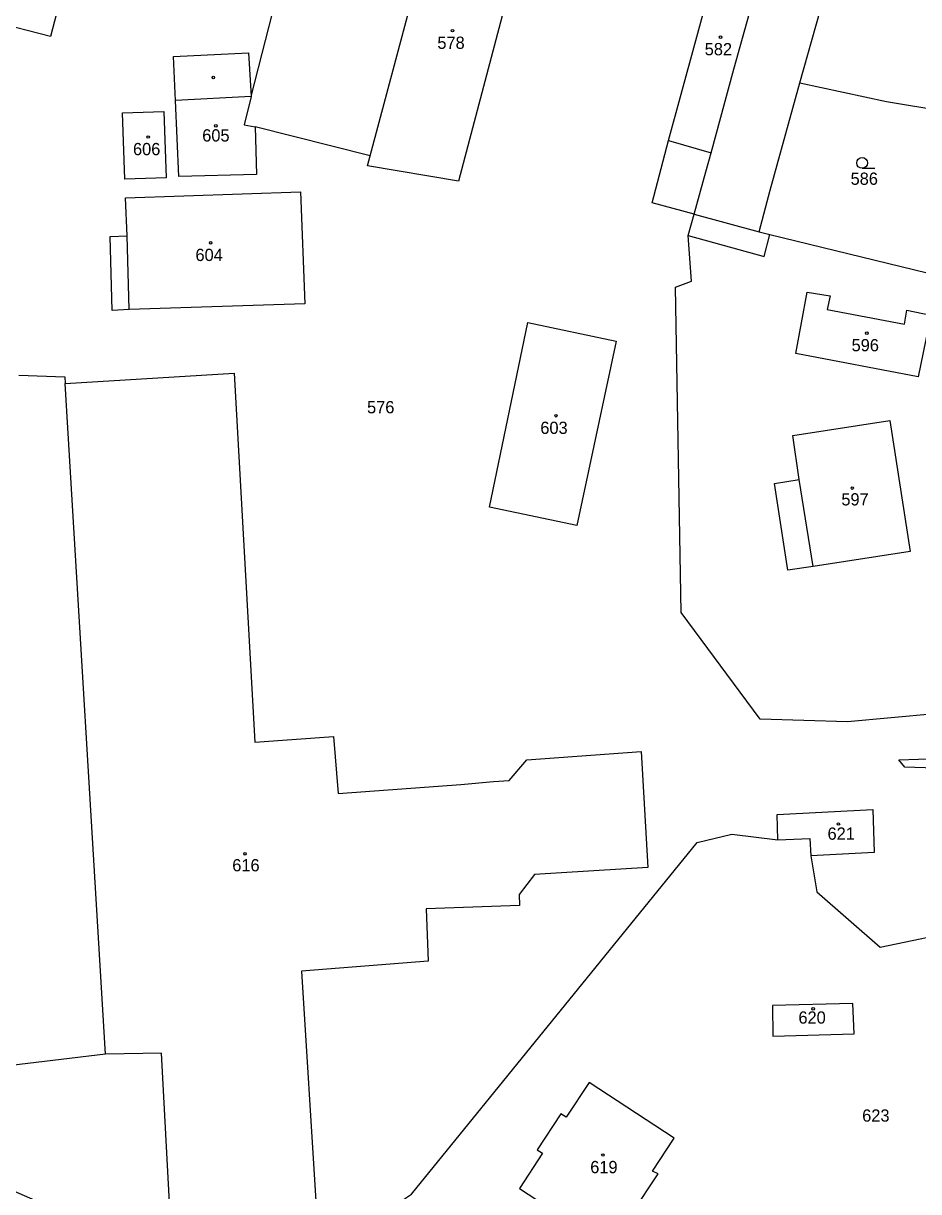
# Model space of a CAD drawing. Extents: x -784124 to -780570, y -980818 to -976926.
# Drawn here: x -782187.5 to -782063.3, y -979933.2 to -979771 of the extents above; entities that cross this region are included whole.
import ezdxf
from ezdxf.enums import TextEntityAlignment as Align

# ---------------------------------------------------------------- set-up
doc = ezdxf.new("R2010")
doc.units = 0
doc.header["$LTSCALE"] = 3.138375
doc.header["$MEASUREMENT"] = 0
for name, color, linetype in [('18', 1, 'CONTINUOUS'), ('21800', 1, 'CONTINUOUS'), ('21900', 1, 'CONTINUOUS'), ('21999', 1, 'CONTINUOUS'), ('304', 1, 'CONTINUOUS'), ('402', 1, 'CONTINUOUS'), ('404', 1, 'CONTINUOUS')]:
    doc.layers.add(name, color=color, linetype=linetype)

# ---------------------------------------------------------------- blocks, each defined once
blk = doc.blocks.new('4_02$0')
at = {"layer": '404', "color": 255, "linetype": 'Continuous'}
blk.add_circle((-0.01, 0), 0.175, dxfattribs=at)
blk = doc.blocks.new('3_04$3')
at = {"layer": '304', "color": 255, "linetype": 'Continuous'}
blk.add_line((0.01, 0), (1.76, 0), dxfattribs=at)
blk.add_circle((0.01, 0.75), 0.75, dxfattribs=at)

msp = doc.modelspace()

# ---------------------------------------------------------------- linework, layer by layer
at = {"layer": '21800', "color": 255, "linetype": 'Continuous'}
for p, q in [((-782155.89, -979781.16), (-782166.4, -979781.72)), ((-782097.99, -979787.29), (-782092.07, -979789.01)), ((-782172.83, -979810.77), (-782173.12, -979800.52)), ((-782095.25, -979800.48), (-782084.68, -979803.4)), ((-782084.68, -979803.4), (-782083.89, -979800.32)), ((-782077.91, -979846.43), (-782079.83, -979834.36))]:
    msp.add_line(p, q, dxfattribs=at)
at = {"layer": '21900', "color": 3, "linetype": 'Continuous'}
for p, q in [((-782155.89, -979781.16), (-782148.31, -979751.54)), ((-782139.4, -979789.43), (-782129.74, -979753.43)), ((-782067.7, -979781.88), (-782057.23, -979783.6)), ((-782139.4, -979789.43), (-782155.36, -979785.39)), ((-782094.42, -979797.52), (-782085.41, -979799.98)), ((-782176.15, -979914.12), (-782181.74, -979821))]:
    msp.add_line(p, q, dxfattribs=at)
for points in [[(-782079.73, -979779.28), (-782076.94, -979769.29), (-782074, -979759.2), (-782071.88, -979751.18), (-782071.38, -979748.71), (-782069.51, -979741.14)], [(-782094.42, -979797.52), (-782092.78, -979791.64), (-782092.07, -979789.01), (-782088.89, -979777.41), (-782081.93, -979752.35)], [(-782094.42, -979797.52), (-782100.25, -979795.95), (-782097.99, -979787.29), (-782088.61, -979753.05)], [(-782117.43, -979756.09), (-782127.13, -979792.94), (-782139.78, -979790.79), (-782139.4, -979789.43)], [(-782181.29, -979763.43), (-782183.77, -979772.86), (-782191.73, -979770.82), (-782191.11, -979768.2), (-782212.35, -979763.11), (-782212.2, -979762.6)], [(-782155.36, -979785.39), (-782155.19, -979791.99), (-782165.95, -979792.31), (-782166.4, -979781.72), (-782166.68, -979775.61), (-782156.28, -979775.13), (-782155.89, -979781.16)], [(-782085.41, -979799.98), (-782083.85, -979794.18), (-782079.73, -979779.28)], [(-782155.89, -979781.16), (-782156.86, -979785.11), (-782155.36, -979785.39)], [(-782173.77, -979783.44), (-782168.02, -979783.25), (-782167.71, -979792.46), (-782173.46, -979792.66), (-782173.77, -979783.44)], [(-782173.12, -979800.52), (-782173.37, -979795.25), (-782149.08, -979794.42), (-782148.44, -979809.97), (-782172.83, -979810.77), (-782175.2, -979810.9), (-782175.47, -979800.63), (-782173.12, -979800.52)], [(-782061.02, -979866.86), (-782073.11, -979867.99), (-782085.24, -979867.6), (-782096.23, -979852.83), (-782097.01, -979807.64), (-782094.8, -979806.83), (-782095.25, -979800.48), (-782094.42, -979797.52)], [(-782085.41, -979799.98), (-782083.89, -979800.32), (-782062.07, -979805.66)], [(-782061.58, -979811.52), (-782063.31, -979820.1), (-782080.3, -979816.88), (-782078.72, -979808.33), (-782075.53, -979808.86), (-782075.94, -979810.76), (-782065.24, -979812.78), (-782064.9, -979810.85), (-782061.58, -979811.52)], [(-782117.49, -979812.54), (-782105.24, -979815.14), (-782110.69, -979840.72), (-782122.84, -979838.2), (-782117.49, -979812.54)], [(-782188.16, -979819.88), (-782181.79, -979820.08), (-782181.74, -979821)], [(-782181.74, -979821), (-782158.28, -979819.57), (-782155.38, -979870.8), (-782144.46, -979870), (-782143.83, -979877.93), (-782126.79, -979876.67), (-782122.27, -979876.28), (-782120.1, -979876.13), (-782117.65, -979873.24), (-782101.77, -979872.11), (-782100.86, -979888.22), (-782116.6, -979889.19), (-782118.7, -979891.94), (-782118.67, -979893.48), (-782131.62, -979893.95), (-782131.36, -979901.2), (-782148.9, -979902.62), (-782146.92, -979934.52), (-782167.17, -979936.46), (-782168.35, -979913.96), (-782176.15, -979914.12)], [(-782083.25, -979834.89), (-782079.83, -979834.36), (-782080.74, -979828.26), (-782067.25, -979826.17), (-782064.44, -979844.35), (-782077.91, -979846.43), (-782081.43, -979846.95), (-782083.25, -979834.89)], [(-782034.18, -979876.09), (-782034.3, -979876.84), (-782045.52, -979874.91), (-782065.18, -979874.3), (-782066.01, -979873.24), (-782060.53, -979873.09), (-782061.02, -979866.86)], [(-782082.78, -979884.35), (-782082.9, -979880.85), (-782069.63, -979880.16), (-782069.41, -979886.14), (-782078.21, -979886.61)], [(-782207.3, -979925.02), (-782166.09, -979943.08), (-782145.47, -979941.41), (-782133.66, -979933.54), (-782093.98, -979884.76), (-782089.19, -979883.59), (-782082.78, -979884.35)], [(-782082.78, -979884.35), (-782078.35, -979884.2), (-782078.21, -979886.61)], [(-782078.21, -979886.61), (-782077.39, -979891.59), (-782068.59, -979899.25), (-782056.62, -979896.78), (-782052.92, -979891.76), (-782051.43, -979887.43)], [(-782072.22, -979911.31), (-782072.38, -979907.09), (-782083.54, -979907.35), (-782083.48, -979911.61), (-782072.22, -979911.31)], [(-782176.15, -979914.12), (-782191.95, -979916)], [(-782116.19, -979927.42), (-782115.47, -979927.88), (-782118.65, -979932.78), (-782106.79, -979940.54), (-782103.72, -979935.62), (-782102.97, -979936.11), (-782099.43, -979930.74), (-782100.2, -979930.36), (-782097.18, -979925.78), (-782108.99, -979918.05), (-782112.17, -979922.88), (-782112.9, -979922.38), (-782116.19, -979927.42)]]:
    msp.add_lwpolyline(points, dxfattribs=at)
at = {"layer": '21999', "color": 3, "linetype": 'Continuous'}
msp.add_line((-782079.73, -979779.28), (-782067.7, -979781.88), dxfattribs=at)

# ---------------------------------------------------------------- block references
at = {"layer": '304', "color": 0, "linetype": 'ByBlock'}
msp.add_blockref('3_04$3', (-782071.11, -979791.15), dxfattribs=at)
at = {"layer": '402', "color": 0, "linetype": 'ByBlock'}
msp.add_blockref('4_02$0', (-782161.16, -979778.55), dxfattribs=at)
at = {"layer": '404', "color": 0, "linetype": 'ByBlock'}
for p in [(-782127.95, -979772.05), (-782090.74, -979772.94), (-782160.8, -979785.26), (-782170.2, -979786.81), (-782161.53, -979801.5), (-782070.44, -979814.03), (-782113.59, -979825.5), (-782072.45, -979835.54), (-782074.38, -979882.16), (-782156.75, -979886.31), (-782077.89, -979907.82), (-782107.07, -979928.12)]:
    msp.add_blockref('4_02$0', p, dxfattribs=at)

# ---------------------------------------------------------------- texts
at = {"layer": '18', "color": 255, "linetype": 'Continuous'}
for s, p in [('578', (-782130.06, -979775.08)), ('582', (-782092.95, -979775.97)), ('605', (-782162.7, -979787.94)), ('606', (-782172.31, -979789.84)), ('586', (-782072.7, -979793.95)), ('604', (-782163.64, -979804.53)), ('596', (-782072.56, -979817.06)), ('576', (-782139.82, -979825.67)), ('603', (-782115.77, -979828.53)), ('597', (-782073.98, -979838.46)), ('621', (-782075.9, -979884.86)), ('616', (-782158.53, -979889.25)), ('620', (-782079.94, -979910.39)), ('623', (-782071.09, -979924)), ('619', (-782108.84, -979931.15))]:
    msp.add_text(s, height=1.7, dxfattribs=at).set_placement(p, align=Align.BOTTOM_LEFT)

doc.saveas('drawing.dxf')
